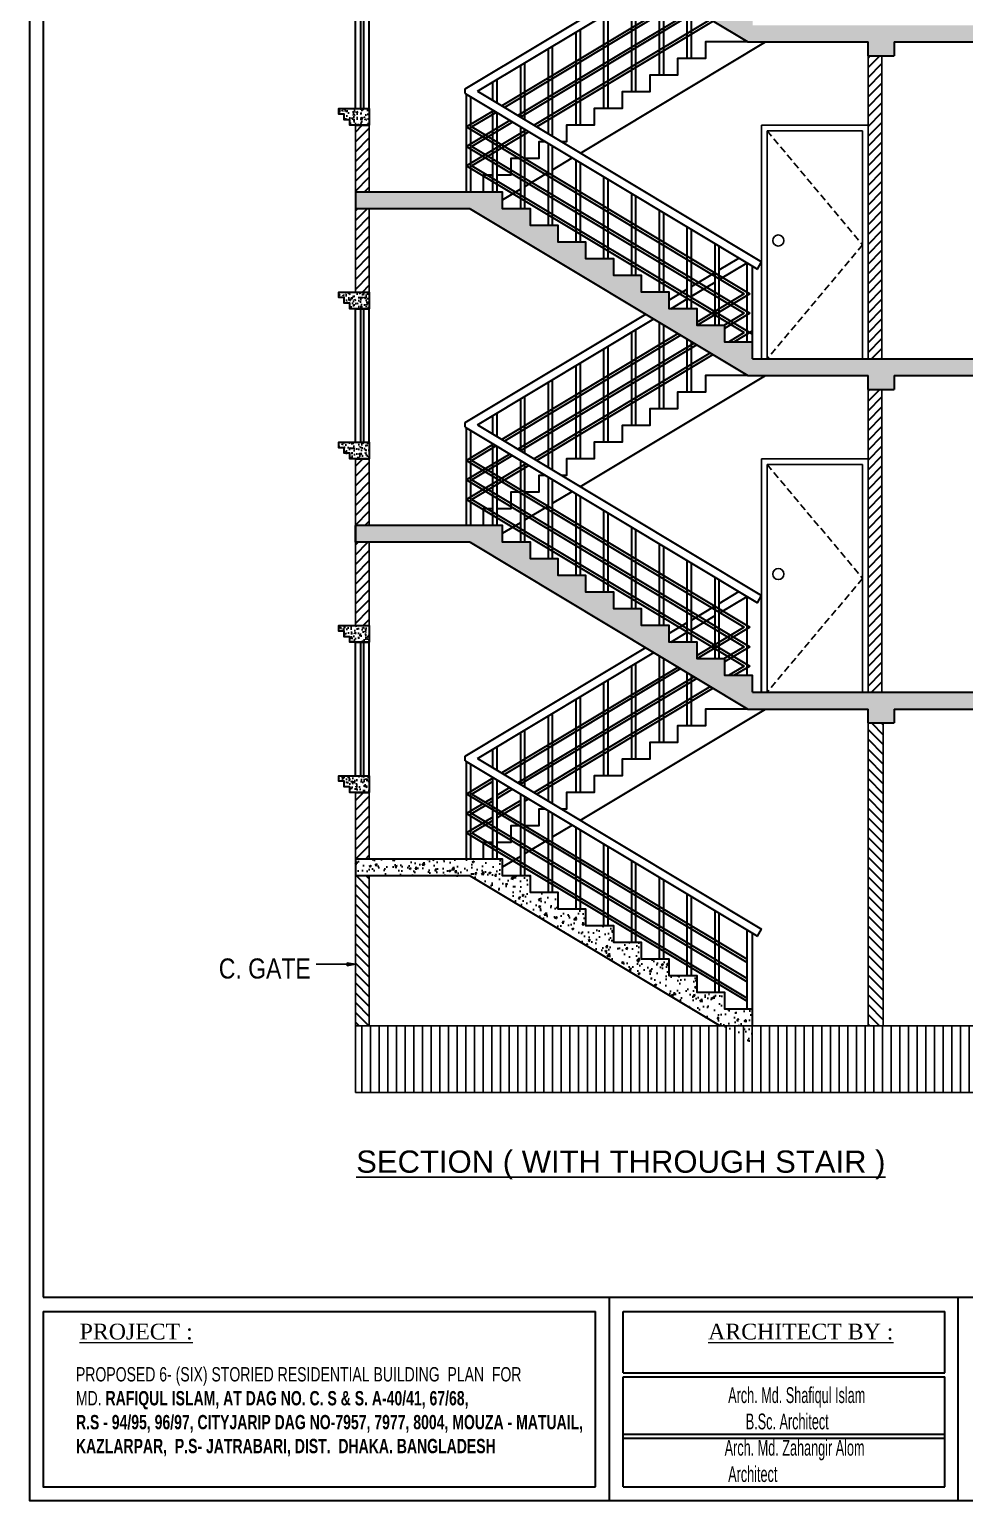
# Model space of a CAD drawing. Header units: inches. Extents: x -159432 to -126829, y -44881 to -40109.
# Drawn here: x -148526 to -148190, y -42614 to -42084 of the extents above; entities that cross this region are included whole.
import ezdxf

# ---------------------------------------------------------------- set-up
doc = ezdxf.new("R2010")
doc.units = ezdxf.units.IN
doc.header["$LTSCALE"] = 10
doc.header["$MEASUREMENT"] = 0
doc.linetypes.add('HIDDEN', pattern=[0.375, 0.25, -0.125])
doc.layers.get('0').update_dxf_attribs({"color": 140, "lineweight": 25})
for name, color, linetype, lineweight in [('door', 123, 'Continuous', 25), ('ele2', 204, 'Continuous', 30), ('h2', 165, 'Continuous', 30), ('HATCH-CON', 8, 'Continuous', 30), ('line', 134, 'Continuous', 30), ('RAIL', 134, 'Continuous', 30), ('slabb', 152, 'Continuous', 30), ('TEXT', 6, 'Continuous', 25), ('TEXT 02', 7, 'Continuous', 9), ('wall', 7, 'Continuous', 25), ('Window', 5, 'Continuous', 30)]:
    doc.layers.add(name, color=color, linetype=linetype, lineweight=lineweight)
doc.styles.add('222', font='arial.ttf')
doc.styles.add('AREAL', font='arial.ttf')
doc.styles.add('arn', font='ARIALN.TTF')
doc.dimstyles.new('1-8', dxfattribs={"dimtxt": 8, "dimasz": 3, "dimexe": 3, "dimexo": 5, "dimgap": 1, "dimtad": 1, "dimdec": 0, "dimzin": 3, "dimdsep": 46, "dimlunit": 4, "dimtxsty": 'arn', "dimblk": 'DOT', "dimcen": 0, "dimdle": 2, "dimclrd": 256, "dimclre": 256, "dimclrt": 256, "dimazin": 1, "dimtfac": 1, "dimtdec": 0, "dimtix": 1, "dimtmove": 2, "dimatfit": 3, "dimldrblk": 'CLOSEDBLANK', "dimfxl": 1, "dimfrac": 2, "dimtolj": 1, "dimtzin": 0, "dimlwe": -1, "dimarcsym": 1})
pattern_1 = [(225, (-326490.4954, -166551.0551), (-1.767766953, 1.767766953), [])]
pattern_2 = [(130, (-326490.4954, -166551.0551), (-3.586300913, -0.313760675), [0.375, -4.125]), (185, (-326490.4954, -166551.055), (0.69375667, 3.76096067), [0.3, -3.3]), (79.5486, (-326490.7942, -166551.0813), (-2.89254691, 3.44719771), [0.31870095, -3.50571056]), (133.8158, (-326490.4954, -166550.055), (-5.33620524, -0.82759507), [0.5625, -6.1875]), (83.3644, (-326490.94, -166550.124), (-4.67331353, 4.87058935), [0.47805144, -5.258565]), (188.8158, (-326490.4954, -166550.055), (-4.67330973, 4.870593), [0.45, -4.95]), (159, (-326490.9954, -166550.3051), (-2.98453526, -2.013094453), [0.375, -4.125]), (214, (-326490.9954, -166550.305), (-1.21657666, 3.625750225), [0.3, -3.3]), (108.5486, (-326491.244, -166550.473), (-4.201113143, 1.612652484), [0.31870095, -3.50571056]), (142.5, (-326490.4954, -166551.0551), (-0.0607992766, 1.664469269), [0, -3.26, 0, -3.35, 0, -3.3125]), (172.5, (-326490.4954, -166551.0551), (-1.315347687, 1.97205856), [0, -1.91, 0, -3.185, 0, -1.2625]), (212.5, (-326489.3804, -166551.0551), (-2.669112181, -0.112774359), [0, -1.25, 0, -3.9, 0, -5.175]), (222.5, (-326488.8804, -166551.0551), (-2.915930847, 0.500524912), [0, -1.625, 0, -2.59, 0, -3.675])]
pattern_3 = [(315, (1849.5292, 3751.9463), (1.767766953, 1.767766953), [])]

# ---------------------------------------------------------------- blocks, each defined once
blk = doc.blocks.new('_ClosedBlank')
at = {"color": 0, "linetype": 'ByBlock', "lineweight": -2}
for p, q in [((-1, 0.17), (0, 0)), ((-1, 0.17), (-1, -0.17)), ((0, 0), (-1, -0.17))]:
    blk.add_line(p, q, dxfattribs=at)
blk = doc.blocks.new('_Dot')
at = {"color": 0, "linetype": 'ByBlock', "lineweight": -2}
blk.add_line((-0.5, 0), (-1, 0), dxfattribs=at)
at = {"color": 0, "linetype": 'ByBlock', "const_width": 0.5}
blk.add_lwpolyline([(-0.25, 0, 1), (0.25, 0, 1)], format="xyb", close=True, dxfattribs=at)

msp = doc.modelspace()

# ---------------------------------------------------------------- hatches: boundary and pattern name
at = {"layer": 'h2'}
h = msp.add_hatch(dxfattribs=at)
h.set_pattern_fill('ANSI31', color=256, scale=20, angle=630, style=0)
h.set_pattern_definition(pattern_1)
h.paths.add_polyline_path([(-148408.97284, -42028.80681), (-148403.97284, -42028.80681), (-148403.97284, -42058.80681), (-148408.97284, -42058.80681)])
h.paths.add_polyline_path([(-148408.97284, -42118.80681), (-148403.97284, -42118.80681), (-148403.97284, -42142.80681), (-148408.97284, -42142.80681)])
h = msp.add_hatch(dxfattribs=at)
h.set_pattern_fill('ANSI31', color=256, scale=20, angle=630, style=0)
h.set_pattern_definition([(225, (-303782.3602, -13058.7066), (-1.767766953, 1.767766953), [])])
h.paths.add_polyline_path([(-148219.37196, -42093.80681), (-148224.37196, -42093.80681), (-148224.37196, -42202.80681), (-148219.37196, -42202.80681)])
h = msp.add_hatch(dxfattribs=at)
h.set_pattern_fill('ANSI31', color=256, scale=20, angle=630, style=0)
h.set_pattern_definition(pattern_1)
h.paths.add_polyline_path([(-148408.97284, -42148.80681), (-148403.97284, -42148.80681), (-148403.97284, -42178.80681), (-148408.97284, -42178.80681)])
h.paths.add_polyline_path([(-148408.97284, -42238.80681), (-148403.97284, -42238.80681), (-148403.97284, -42262.80681), (-148408.97284, -42262.80681)])
h = msp.add_hatch(dxfattribs=at)
h.set_pattern_fill('ANSI31', color=256, scale=20, angle=630, style=0)
h.set_pattern_definition([(225, (-303782.3602, -13178.7066), (-1.767766953, 1.767766953), [])])
h.paths.add_polyline_path([(-148219.37196, -42213.80681), (-148224.37196, -42213.80681), (-148224.37196, -42322.80681), (-148219.37196, -42322.80681)])
h = msp.add_hatch(dxfattribs=at)
h.set_pattern_fill('ANSI31', color=256, scale=20, angle=630, style=0)
h.set_pattern_definition(pattern_1)
h.paths.add_polyline_path([(-148408.97284, -42268.80681), (-148403.97284, -42268.80681), (-148403.97284, -42298.80681), (-148408.97284, -42298.80681)])
h.paths.add_polyline_path([(-148408.97284, -42358.80681), (-148403.97284, -42358.80681), (-148403.97284, -42382.80681), (-148408.97284, -42382.80681)])
h = msp.add_hatch(dxfattribs=at)
h.set_pattern_fill('ANSI31', color=256, scale=20, angle=630, style=0)
h.set_pattern_definition(pattern_3)
h.paths.add_polyline_path([(-148218.95744, -42333.80681), (-148224.37196, -42333.80681), (-148224.37196, -42442.80681), (-148218.95744, -42442.80681)])
h = msp.add_hatch(dxfattribs=at)
h.set_pattern_fill('ANSI31', color=256, scale=20, angle=630, style=0)
h.set_pattern_definition(pattern_3)
h.paths.add_polyline_path([(-148403.97284, -42388.80681), (-148408.97284, -42388.80681), (-148408.97284, -42442.80681), (-148403.97284, -42442.80681)])
at = {"layer": 'HATCH-CON'}
h = msp.add_hatch(dxfattribs=at)
h.set_pattern_fill('AR-CONC', color=256, scale=0.5, angle=720, style=0)
h.set_pattern_definition([(50, (1849.5292, 3991.9463), (3.586300913, -0.313760675), [0.375, -4.125]), (355, (1849.5292, 3991.9463), (-0.69375667, 3.76096067), [0.3, -3.3]), (100.4514, (1849.828, 3991.92), (2.89254691, 3.44719771), [0.31870095, -3.50571056]), (46.1842, (1849.5292, 3992.9463), (5.33620524, -0.82759507), [0.5625, -6.1875]), (96.6356, (1849.974, 3992.8773), (4.67331353, 4.87058935), [0.47805144, -5.258565]), (351.1842, (1849.529, 3992.9463), (4.67330973, 4.870593), [0.45, -4.95]), (21, (1850.0292, 3992.6963), (2.98453526, -2.013094453), [0.375, -4.125]), (326, (1850.0292, 3992.6963), (1.21657666, 3.625750225), [0.3, -3.3]), (71.4514, (1850.278, 3992.5285), (4.20111314, 1.61265248), [0.31870095, -3.50571056]), (37.5, (1849.5292, 3991.9463), (0.060799277, 1.664469269), [0, -3.26, 0, -3.35, 0, -3.3125]), (7.5, (1849.5292, 3991.9463), (1.315347687, 1.97205856), [0, -1.91, 0, -3.185, 0, -1.2625]), (327.5, (1848.4142, 3991.9463), (2.669112181, -0.112774359), [0, -1.25, 0, -3.9, 0, -5.175]), (317.5, (1847.9142, 3991.9463), (2.915930847, 0.50052491), [0, -1.625, 0, -2.59, 0, -3.675])])
h.paths.add_polyline_path([(-147950.97284, -42088.80681), (-147950.97284, -42093.80681), (-147940.97284, -42093.80681), (-147940.97284, -42082.80681), (-148265.97284, -42082.80681), (-148265.97284, -42076.80681), (-148275.97284, -42076.80681), (-148275.97284, -42070.80681), (-148286.0149, -42070.80681), (-148285.97284, -42070.78157), (-148285.97284, -42064.80681), (-148295.97284, -42064.80681), (-148295.97284, -42058.80681), (-148305.97284, -42058.80681), (-148305.97284, -42052.80681), (-148315.97284, -42052.80681), (-148315.97284, -42046.80681), (-148325.97284, -42046.80681), (-148325.97284, -42040.80681), (-148335.97284, -42040.80681), (-148335.97284, -42034.80681), (-148345.97284, -42034.80681), (-148345.97284, -42028.80681), (-148355.97284, -42028.80681), (-148355.97284, -42022.80681), (-148408.97284, -42022.80681), (-148408.97284, -42028.80681), (-148367.63474, -42028.80681), (-148267.63474, -42088.80681), (-148224.37196, -42088.80681), (-148224.37196, -42093.80681), (-148214.97284, -42093.80681), (-148214.97284, -42088.80681)])
h = msp.add_hatch(dxfattribs=at)
h.set_pattern_fill('AR-CONC', color=256, scale=0.5, angle=720, style=0)
h.set_pattern_definition(pattern_2)
h.paths.add_polyline_path([(-148412.97284, -42060.80681), (-148414.97284, -42060.80681), (-148414.97284, -42058.80681), (-148403.97284, -42058.80681), (-148403.97284, -42064.80681), (-148408.97284, -42064.80681), (-148410.97284, -42064.80681), (-148410.97284, -42062.80681), (-148412.97284, -42062.80681)])
h.paths.add_polyline_path([(-148412.97284, -42114.80681), (-148414.97284, -42114.80681), (-148414.97284, -42112.80681), (-148403.97284, -42112.80681), (-148403.97284, -42118.80681), (-148408.97284, -42118.80681), (-148410.97284, -42118.80681), (-148410.97284, -42116.80681), (-148412.97284, -42116.80681)])
h = msp.add_hatch(dxfattribs=at)
h.set_pattern_fill('AR-CONC', color=256, scale=0.5, angle=720, style=0)
h.set_pattern_definition([(50, (1849.5292, 3871.9463), (3.586300913, -0.313760675), [0.375, -4.125]), (355, (1849.5292, 3871.9463), (-0.69375667, 3.76096067), [0.3, -3.3]), (100.4514, (1849.828, 3871.92), (2.89254691, 3.44719771), [0.31870095, -3.50571056]), (46.1842, (1849.5292, 3872.9463), (5.33620524, -0.82759507), [0.5625, -6.1875]), (96.6356, (1849.974, 3872.8773), (4.67331353, 4.87058935), [0.47805144, -5.258565]), (351.1842, (1849.529, 3872.9463), (4.67330973, 4.870593), [0.45, -4.95]), (21, (1850.0292, 3872.6963), (2.98453526, -2.013094453), [0.375, -4.125]), (326, (1850.0292, 3872.6963), (1.21657666, 3.625750225), [0.3, -3.3]), (71.4514, (1850.278, 3872.5285), (4.20111314, 1.61265248), [0.31870095, -3.50571056]), (37.5, (1849.5292, 3871.9463), (0.060799277, 1.664469269), [0, -3.26, 0, -3.35, 0, -3.3125]), (7.5, (1849.5292, 3871.9463), (1.315347687, 1.97205856), [0, -1.91, 0, -3.185, 0, -1.2625]), (327.5, (1848.4142, 3871.9463), (2.669112181, -0.112774359), [0, -1.25, 0, -3.9, 0, -5.175]), (317.5, (1847.9142, 3871.9463), (2.915930847, 0.50052491), [0, -1.625, 0, -2.59, 0, -3.675])])
h.paths.add_polyline_path([(-147950.97284, -42208.80681), (-147950.97284, -42213.80681), (-147940.97284, -42213.80681), (-147940.97284, -42202.80681), (-148265.97284, -42202.80681), (-148265.97284, -42196.80681), (-148275.97284, -42196.80681), (-148275.97284, -42190.80681), (-148286.0149, -42190.80681), (-148285.97284, -42190.78157), (-148285.97284, -42184.80681), (-148295.97284, -42184.80681), (-148295.97284, -42178.80681), (-148305.97284, -42178.80681), (-148305.97284, -42172.80681), (-148315.97284, -42172.80681), (-148315.97284, -42166.80681), (-148325.97284, -42166.80681), (-148325.97284, -42160.80681), (-148335.97284, -42160.80681), (-148335.97284, -42154.80681), (-148345.97284, -42154.80681), (-148345.97284, -42148.80681), (-148355.97284, -42148.80681), (-148355.97284, -42142.80681), (-148408.97284, -42142.80681), (-148408.97284, -42148.80681), (-148367.63474, -42148.80681), (-148267.63474, -42208.80681), (-148224.37196, -42208.80681), (-148224.37196, -42213.80681), (-148214.97284, -42213.80681), (-148214.97284, -42208.80681)])
h = msp.add_hatch(dxfattribs=at)
h.set_pattern_fill('AR-CONC', color=256, scale=0.5, angle=720, style=0)
h.set_pattern_definition(pattern_2)
h.paths.add_polyline_path([(-148412.97284, -42180.80681), (-148414.97284, -42180.80681), (-148414.97284, -42178.80681), (-148403.97284, -42178.80681), (-148403.97284, -42184.80681), (-148408.97284, -42184.80681), (-148410.97284, -42184.80681), (-148410.97284, -42182.80681), (-148412.97284, -42182.80681)])
h.paths.add_polyline_path([(-148412.97284, -42234.80681), (-148414.97284, -42234.80681), (-148414.97284, -42232.80681), (-148403.97284, -42232.80681), (-148403.97284, -42238.80681), (-148408.97284, -42238.80681), (-148410.97284, -42238.80681), (-148410.97284, -42236.80681), (-148412.97284, -42236.80681)])
h = msp.add_hatch(dxfattribs=at)
h.set_pattern_fill('AR-CONC', color=256, scale=0.5, angle=720, style=0)
h.set_pattern_definition([(50, (1849.5292, 3751.9463), (3.586300913, -0.313760675), [0.375, -4.125]), (355, (1849.5292, 3751.9463), (-0.69375667, 3.76096067), [0.3, -3.3]), (100.4514, (1849.828, 3751.92), (2.89254691, 3.44719771), [0.31870095, -3.50571056]), (46.1842, (1849.5292, 3752.9463), (5.33620524, -0.82759507), [0.5625, -6.1875]), (96.6356, (1849.974, 3752.8773), (4.67331353, 4.87058935), [0.47805144, -5.258565]), (351.1842, (1849.529, 3752.9463), (4.67330973, 4.870593), [0.45, -4.95]), (21, (1850.0292, 3752.6963), (2.98453526, -2.013094453), [0.375, -4.125]), (326, (1850.0292, 3752.6963), (1.21657666, 3.625750225), [0.3, -3.3]), (71.4514, (1850.278, 3752.5285), (4.20111314, 1.61265248), [0.31870095, -3.50571056]), (37.5, (1849.5292, 3751.9463), (0.060799277, 1.664469269), [0, -3.26, 0, -3.35, 0, -3.3125]), (7.5, (1849.5292, 3751.9463), (1.315347687, 1.97205856), [0, -1.91, 0, -3.185, 0, -1.2625]), (327.5, (1848.4142, 3751.9463), (2.669112181, -0.112774359), [0, -1.25, 0, -3.9, 0, -5.175]), (317.5, (1847.9142, 3751.9463), (2.915930847, 0.50052491), [0, -1.625, 0, -2.59, 0, -3.675])])
h.paths.add_polyline_path([(-147950.97284, -42328.80681), (-147950.97284, -42333.80681), (-147940.97284, -42333.80681), (-147940.97284, -42322.80681), (-148265.97284, -42322.80681), (-148265.97284, -42316.80681), (-148275.97284, -42316.80681), (-148275.97284, -42310.80681), (-148286.0149, -42310.80681), (-148285.97284, -42310.78157), (-148285.97284, -42304.80681), (-148295.97284, -42304.80681), (-148295.97284, -42298.80681), (-148305.97284, -42298.80681), (-148305.97284, -42292.80681), (-148315.97284, -42292.80681), (-148315.97284, -42286.80681), (-148325.97284, -42286.80681), (-148325.97284, -42280.80681), (-148335.97284, -42280.80681), (-148335.97284, -42274.80681), (-148345.97284, -42274.80681), (-148345.97284, -42268.80681), (-148355.97284, -42268.80681), (-148355.97284, -42262.80681), (-148408.97284, -42262.80681), (-148408.97284, -42268.80681), (-148367.63474, -42268.80681), (-148267.63474, -42328.80681), (-148224.37196, -42328.80681), (-148224.37196, -42333.80681), (-148214.97284, -42333.80681), (-148214.97284, -42328.80681)])
h = msp.add_hatch(dxfattribs=at)
h.set_pattern_fill('AR-CONC', color=256, scale=0.5, angle=720, style=0)
h.set_pattern_definition(pattern_2)
h.paths.add_polyline_path([(-148412.97284, -42300.80681), (-148414.97284, -42300.80681), (-148414.97284, -42298.80681), (-148403.97284, -42298.80681), (-148403.97284, -42304.80681), (-148408.97284, -42304.80681), (-148410.97284, -42304.80681), (-148410.97284, -42302.80681), (-148412.97284, -42302.80681)])
h.paths.add_polyline_path([(-148412.97284, -42354.80681), (-148414.97284, -42354.80681), (-148414.97284, -42352.80681), (-148403.97284, -42352.80681), (-148403.97284, -42358.80681), (-148408.97284, -42358.80681), (-148410.97284, -42358.80681), (-148410.97284, -42356.80681), (-148412.97284, -42356.80681)])
h = msp.add_hatch(dxfattribs=at)
h.set_pattern_fill('AR-CONC', color=256, angle=720, style=0)
h.set_pattern_definition([(50, (8132.498, -14378.0333), (7.17260183, -0.62752135), [0.75, -8.25]), (355, (8132.498, -14378.033), (-1.38751334, 7.52192134), [0.6, -6.6]), (100.4514, (8133.0956, -14378.0856), (5.78509382, 6.89439542), [0.6374019, -7.01142112]), (46.1842, (8132.498, -14376.033), (10.6724105, -1.65519014), [1.125, -12.375]), (96.6356, (8133.387, -14376.171), (9.34662706, 9.7411787), [0.9561029, -10.51713]), (351.1842, (8132.498, -14376.033), (9.34661945, 9.741186), [0.9, -9.9]), (21, (8133.498, -14376.5333), (5.96907052, -4.0261889), [0.75, -8.25]), (326, (8133.498, -14376.533), (2.43315332, 7.25150045), [0.6, -6.6]), (71.4514, (8133.995, -14376.869), (8.4022263, 3.22530497), [0.6374019, -7.01142112]), (37.5, (8132.4979, -14378.0333), (0.121598553, 3.32893854), [0, -6.52, 0, -6.7, 0, -6.625]), (7.5, (8132.498, -14378.0333), (2.630695374, 3.94411712), [0, -3.82, 0, -6.37, 0, -2.525]), (327.5, (8130.268, -14378.0333), (5.33822436, -0.225548717), [0, -2.5, 0, -7.8, 0, -10.35]), (317.5, (8129.268, -14378.0333), (5.8318617, 1.00104982), [0, -3.25, 0, -5.18, 0, -7.35])])
h.paths.add_polyline_path([(-148367.63474, -42388.80681), (-148408.97284, -42388.80681), (-148408.97284, -42382.80681), (-148355.97284, -42382.80681), (-148355.97284, -42388.80681), (-148345.97284, -42388.80681), (-148345.97284, -42394.80681), (-148335.97284, -42394.80681), (-148335.97284, -42400.80681), (-148325.97284, -42400.80681), (-148325.97284, -42406.80681), (-148315.97284, -42406.80681), (-148315.97284, -42412.80681), (-148305.97284, -42412.80681), (-148305.97284, -42418.80681), (-148295.97284, -42418.80681), (-148295.97284, -42424.80681), (-148285.97284, -42424.80681), (-148285.97284, -42430.80681), (-148275.97284, -42430.80681), (-148275.97284, -42436.80681), (-148265.97284, -42436.80681), (-148265.97284, -42442.80681), (-148265.97284, -42448.80681), (-148267.63474, -42448.80681)])
at = {"layer": 'wall'}
h = msp.add_hatch(dxfattribs=at)
h.set_pattern_fill('LINE', color=256, scale=25, angle=90, style=0)
h.set_pattern_definition([(90, (1849.5292, 3751.9463), (-3.125, 2e-16), [])])
h.paths.add_polyline_path([(-147940.97284, -42442.80681), (-148408.97284, -42442.80681), (-148408.97284, -42466.80681), (-147940.97284, -42466.80681)])

# ---------------------------------------------------------------- linework, layer by layer
at = {"layer": 'door'}
for p, q in [((-148262.71437, -42202.80681), (-148262.71437, -42118.80681)), ((-148262.71437, -42118.80681), (-148224.37196, -42118.80681)), ((-148260.71437, -42202.80681), (-148260.71437, -42120.80681)), ((-148260.71437, -42120.80681), (-148226.37196, -42120.80681)), ((-148226.37196, -42202.80681), (-148226.37196, -42120.80681)), ((-148262.71437, -42322.80681), (-148262.71437, -42238.80681)), ((-148262.71437, -42238.80681), (-148224.37196, -42238.80681)), ((-148260.71437, -42322.80681), (-148260.71437, -42240.80681)), ((-148260.71437, -42240.80681), (-148226.37196, -42240.80681)), ((-148226.37196, -42322.80681), (-148226.37196, -42240.80681))]:
    msp.add_line(p, q, dxfattribs=at)
at = {"layer": 'door', "linetype": 'HIDDEN'}
for p, q in [((-148260.71437, -42120.80681), (-148226.37196, -42161.80681)), ((-148226.37196, -42161.80681), (-148260.71437, -42202.80681)), ((-148260.71437, -42240.80681), (-148226.37196, -42281.80681)), ((-148226.37196, -42281.80681), (-148260.71437, -42322.80681))]:
    msp.add_line(p, q, dxfattribs=at)
at = {"layer": 'door'}
for centre in [(-148256.71437, -42160.26332), (-148256.71437, -42280.26332)]:
    msp.add_circle(centre, 2, dxfattribs=at)
at = {"layer": 'ele2'}
for p, q in [((-148327.98713, -42128.81252), (-148261.31094, -42088.80681)), ((-148337.97284, -42134.80395), (-148330.9026, -42130.56181)), ((-148347.97284, -42140.80395), (-148339.47284, -42135.70395)), ((-148355.97284, -42145.60395), (-148349.47284, -42141.70395)), ((-148327.98713, -42248.81252), (-148261.31094, -42208.80681)), ((-148337.97284, -42254.80395), (-148330.9026, -42250.56181)), ((-148347.97284, -42260.80395), (-148339.47284, -42255.70395)), ((-148355.97284, -42265.60395), (-148349.47284, -42261.70395)), ((-148327.98713, -42368.81252), (-148261.31094, -42328.80681)), ((-148337.97284, -42374.80395), (-148330.9026, -42370.56181)), ((-148347.97284, -42380.80395), (-148339.47284, -42375.70395)), ((-148355.97284, -42385.60395), (-148349.47284, -42381.70395))]:
    msp.add_line(p, q, dxfattribs=at)
for points in [[(-148267.62589, -42088.80681), (-148282.97284, -42088.80681), (-148282.97284, -42094.80681), (-148292.97284, -42094.80681), (-148292.97284, -42100.80681), (-148302.97284, -42100.80681), (-148302.97284, -42106.80681), (-148312.97284, -42106.80681), (-148312.97284, -42112.80681), (-148322.97284, -42112.80681), (-148322.97284, -42118.80681), (-148332.97284, -42118.80681), (-148332.97284, -42124.80681), (-148334.66332, -42124.80681)], [(-148340.49427, -42124.80681), (-148342.97284, -42124.80681), (-148342.97284, -42130.80681), (-148347.97284, -42130.80681)], [(-148349.47284, -42130.80681), (-148352.97284, -42130.80681), (-148352.97284, -42136.80681), (-148357.97284, -42136.80681)], [(-148359.47284, -42136.80681), (-148362.97284, -42136.80681), (-148362.97284, -42142.80681), (-148362.97284, -42142.80681)], [(-148267.63474, -42208.80681), (-148282.97284, -42208.80681), (-148282.97284, -42214.80681), (-148292.97284, -42214.80681), (-148292.97284, -42220.80681), (-148302.97284, -42220.80681), (-148302.97284, -42226.80681), (-148312.97284, -42226.80681), (-148312.97284, -42232.80681), (-148322.97284, -42232.80681), (-148322.97284, -42238.80681), (-148332.97284, -42238.80681), (-148332.97284, -42244.80681), (-148334.66332, -42244.80681)], [(-148340.49427, -42244.80681), (-148342.97284, -42244.80681), (-148342.97284, -42250.80681), (-148347.97284, -42250.80681)], [(-148349.47284, -42250.80681), (-148352.97284, -42250.80681), (-148352.97284, -42256.80681), (-148357.97284, -42256.80681)], [(-148359.47284, -42256.80681), (-148362.97284, -42256.80681), (-148362.97284, -42262.80681), (-148362.97284, -42262.80681)], [(-148267.63474, -42328.80681), (-148282.97284, -42328.80681), (-148282.97284, -42334.80681), (-148292.97284, -42334.80681), (-148292.97284, -42340.80681), (-148302.97284, -42340.80681), (-148302.97284, -42346.80681), (-148312.97284, -42346.80681), (-148312.97284, -42352.80681), (-148322.97284, -42352.80681), (-148322.97284, -42358.80681), (-148332.97284, -42358.80681), (-148332.97284, -42364.80681), (-148334.66332, -42364.80681)], [(-148340.49427, -42364.80681), (-148342.97284, -42364.80681), (-148342.97284, -42370.80681), (-148347.97284, -42370.80681)], [(-148349.47284, -42370.80681), (-148352.97284, -42370.80681), (-148352.97284, -42376.80681), (-148357.97284, -42376.80681)], [(-148359.47284, -42376.80681), (-148362.97284, -42376.80681), (-148362.97284, -42382.80681), (-148362.97284, -42382.80681)]]:
    msp.add_lwpolyline(points, dxfattribs=at)
at = {"layer": 'line'}
for p, q in [((-148521.39659, -42540.4388), (-147774.99642, -42540.4388)), ((-148317.54421, -42613.58871), (-148317.54421, -42540.4388)), ((-148191.96672, -42613.58871), (-148191.96672, -42540.4388)), ((-148521.39659, -42545.58126), (-148322.51638, -42545.58126)), ((-148322.51638, -42608.61654), (-148322.51638, -42545.58126)), ((-148312.57205, -42567.66378), (-148312.57205, -42545.58126)), ((-148312.57205, -42545.58126), (-148196.78137, -42545.58126)), ((-148285.99003, -42545.58126), (-148196.78137, -42545.58126)), ((-148196.78137, -42567.66378), (-148196.78137, -42545.58126)), ((-148312.57205, -42567.66378), (-148196.78137, -42567.66378)), ((-148312.57205, -42608.61654), (-148312.57205, -42569.0844)), ((-148312.57205, -42569.0844), (-148196.78137, -42569.0844)), ((-148196.78137, -42608.61654), (-148196.78137, -42569.0844)), ((-148312.25893, -42589.66277), (-148196.78137, -42589.66277)), ((-148312.25893, -42591.08339), (-148196.78137, -42591.08339))]:
    msp.add_line(p, q, dxfattribs=at)
msp.add_lwpolyline([(-148526.36876, -41476.41501), (-148526.36876, -42613.58871), (-147770.02425, -42613.58871), (-147770.02425, -41476.41501)], close=True, dxfattribs=at)
for points in [[(-147774.99642, -42540.4388), (-147774.99642, -41481.38718), (-148521.39659, -41481.38718), (-148521.39659, -42540.4388)], [(-148521.39659, -42545.58126), (-148521.39659, -42608.61654), (-148322.51638, -42608.61654)], [(-148312.57205, -42608.61654), (-148196.78137, -42608.61654)]]:
    msp.add_lwpolyline(points, dxfattribs=at)
at = {"layer": 'RAIL'}
for p, q in [((-148369.47284, -42105.72109), (-148304.45412, -42066.70986)), ((-148365.05736, -42106.57038), (-148301.53865, -42068.45915)), ((-148299.47284, -42100.80681), (-148299.47284, -42069.69863)), ((-148297.97284, -42100.80681), (-148297.97284, -42070.59863)), ((-148292.79222, -42073.70701), (-148356.31094, -42111.81824)), ((-148291.8204, -42074.2901), (-148355.33911, -42112.40133)), ((-148286.96127, -42077.20558), (-148350.47998, -42115.31681)), ((-148309.47284, -42106.80681), (-148309.47284, -42073.21966)), ((-148307.97284, -42106.80681), (-148307.97284, -42072.31966)), ((-148285.98944, -42077.78867), (-148349.50816, -42115.8999)), ((-148281.13032, -42080.70415), (-148344.64903, -42118.81538)), ((-148280.15849, -42081.28724), (-148343.67721, -42119.39847)), ((-148319.47284, -42112.80681), (-148319.47284, -42079.21966)), ((-148317.97284, -42112.80681), (-148317.97284, -42078.31966)), ((-148289.47284, -42094.80681), (-148289.47284, -42079.87871)), ((-148287.97284, -42094.80681), (-148287.97284, -42078.97871)), ((-148329.47284, -42118.80681), (-148329.47284, -42085.21966)), ((-148327.97284, -42118.80681), (-148327.97284, -42084.31966)), ((-148339.47284, -42121.92109), (-148339.47284, -42091.21966)), ((-148337.97284, -42122.82109), (-148337.97284, -42090.31966)), ((-148349.47284, -42115.92109), (-148349.47284, -42097.21966)), ((-148347.97284, -42116.82109), (-148347.97284, -42096.31966)), ((-148359.47284, -42109.92109), (-148359.47284, -42103.21966)), ((-148357.97284, -42110.82109), (-148357.97284, -42102.31966)), ((-148369.47284, -42107.41966), (-148369.47284, -42105.72109)), ((-148369.47284, -42107.41966), (-148264.25785, -42170.54866)), ((-148368.97284, -42142.80681), (-148368.97284, -42107.71966)), ((-148367.47284, -42142.80681), (-148367.47284, -42108.61966)), ((-148365.05736, -42106.57038), (-148262.71437, -42167.97618)), ((-148359.22641, -42113.56752), (-148368.97284, -42119.41538)), ((-148358.25459, -42114.15062), (-148367.00102, -42119.39847)), ((-148359.47284, -42142.80681), (-148359.47284, -42113.41966)), ((-148357.97284, -42142.80681), (-148357.97284, -42114.31966)), ((-148353.39546, -42117.06609), (-148368.97284, -42126.41252)), ((-148368.97284, -42119.38157), (-148268.94467, -42179.39847)), ((-148352.42364, -42117.64919), (-148367.00102, -42126.39562)), ((-148367.00102, -42119.39847), (-148267.00102, -42179.39847)), ((-148349.47284, -42148.80681), (-148349.47284, -42119.41966)), ((-148347.56451, -42120.56466), (-148368.97284, -42133.40966)), ((-148346.59268, -42121.14776), (-148367.00102, -42133.39276)), ((-148347.97284, -42148.80681), (-148347.97284, -42120.31966)), ((-148368.97284, -42126.37871), (-148268.94467, -42186.39562)), ((-148367.00102, -42126.39562), (-148267.00102, -42186.39562)), ((-148339.47284, -42154.80681), (-148339.47284, -42125.41966)), ((-148337.97284, -42154.80681), (-148337.97284, -42126.31966)), ((-148368.97284, -42133.37585), (-148268.94467, -42193.39276)), ((-148367.00102, -42133.39276), (-148265.97284, -42194.00966)), ((-148329.47284, -42160.80681), (-148329.47284, -42131.41966)), ((-148327.97284, -42160.80681), (-148327.97284, -42132.31966)), ((-148319.47284, -42166.80681), (-148319.47284, -42137.41966)), ((-148317.97284, -42166.80681), (-148317.97284, -42138.31966)), ((-148309.47284, -42172.80681), (-148309.47284, -42143.41966)), ((-148307.97284, -42172.80681), (-148307.97284, -42144.31966)), ((-148299.47284, -42178.80681), (-148299.47284, -42149.41966)), ((-148297.97284, -42178.80681), (-148297.97284, -42150.31966)), ((-148289.47284, -42184.80681), (-148289.47284, -42155.41966)), ((-148287.97284, -42184.80681), (-148287.97284, -42156.31966)), ((-148279.47284, -42190.80681), (-148279.47284, -42161.41966)), ((-148277.97284, -42190.80681), (-148277.97284, -42162.31966)), ((-148277.97284, -42170.82109), (-148270.88832, -42166.57038)), ((-148287.97284, -42176.82109), (-148279.47284, -42171.72109)), ((-148277.97284, -42174.31966), (-148267.97284, -42168.31966)), ((-148267.97284, -42196.80681), (-148267.97284, -42168.31966)), ((-148265.97284, -42202.80681), (-148265.97284, -42169.51966)), ((-148264.25785, -42170.54866), (-148262.71437, -42167.97618)), ((-148296.10429, -42181.69996), (-148289.47284, -42177.72109)), ((-148296.10429, -42181.69996), (-148289.47284, -42177.72109)), ((-148287.97284, -42180.31966), (-148279.47284, -42175.21966)), ((-148295.45141, -42184.80681), (-148289.47284, -42181.21966)), ((-148295.45141, -42184.80681), (-148289.47284, -42181.21966)), ((-148289.47284, -42184.80681), (-148289.47284, -42181.21966)), ((-148289.47284, -42184.80681), (-148289.47284, -42181.21966)), ((-148287.97284, -42180.31966), (-148286.86423, -42179.6545)), ((-148287.97284, -42184.80681), (-148287.97284, -42180.31966)), ((-148287.97284, -42184.80681), (-148287.97284, -42180.31966)), ((-148268.94467, -42179.39847), (-148286.10429, -42189.69425)), ((-148267.00102, -42179.39847), (-148286.0149, -42190.80681)), ((-148369.47284, -42225.72109), (-148304.45855, -42186.71252)), ((-148365.05736, -42226.57038), (-148301.54308, -42188.46181)), ((-148268.94467, -42186.39562), (-148276.29665, -42190.80681)), ((-148267.00102, -42186.39562), (-148276.10429, -42191.85758)), ((-148292.79665, -42193.70966), (-148356.31094, -42231.81824)), ((-148309.47284, -42226.80681), (-148309.47284, -42193.21966)), ((-148307.97284, -42226.80681), (-148307.97284, -42192.31966)), ((-148299.47284, -42220.80681), (-148299.47284, -42189.70395)), ((-148297.97284, -42220.80681), (-148297.97284, -42190.60395)), ((-148268.94467, -42193.39276), (-148274.63474, -42196.80681)), ((-148265.97284, -42192.77585), (-148272.69109, -42196.80681)), ((-148291.82482, -42194.29276), (-148355.33911, -42232.40133)), ((-148286.9657, -42197.20823), (-148350.47998, -42235.31681)), ((-148285.99387, -42197.79133), (-148349.50816, -42235.8999)), ((-148317.97284, -42232.80681), (-148317.97284, -42198.31966)), ((-148289.47284, -42214.80681), (-148289.47284, -42195.70395)), ((-148287.97284, -42214.80681), (-148287.97284, -42196.60395)), ((-148281.13474, -42200.70681), (-148344.64903, -42238.81538)), ((-148280.16292, -42201.2899), (-148343.67721, -42239.39847)), ((-148327.97284, -42238.80681), (-148327.97284, -42204.31966)), ((-148319.47284, -42232.80681), (-148319.47284, -42199.21966)), ((-148329.47284, -42238.80681), (-148329.47284, -42205.21966)), ((-148339.47284, -42241.92109), (-148339.47284, -42211.21966)), ((-148337.97284, -42242.82109), (-148337.97284, -42210.31966)), ((-148349.47284, -42235.92109), (-148349.47284, -42217.21966)), ((-148347.97284, -42236.82109), (-148347.97284, -42216.31966)), ((-148359.47284, -42229.92109), (-148359.47284, -42223.21966)), ((-148357.97284, -42230.82109), (-148357.97284, -42222.31966)), ((-148369.47284, -42227.41966), (-148369.47284, -42225.72109)), ((-148369.47284, -42227.41966), (-148264.25785, -42290.54866)), ((-148368.97284, -42262.80681), (-148368.97284, -42227.71966)), ((-148367.47284, -42262.80681), (-148367.47284, -42228.61966)), ((-148365.05736, -42226.57038), (-148262.71437, -42287.97618)), ((-148359.22641, -42233.56752), (-148368.97284, -42239.41538)), ((-148358.25459, -42234.15062), (-148367.00102, -42239.39847)), ((-148359.47284, -42262.80681), (-148359.47284, -42233.41966)), ((-148357.97284, -42262.80681), (-148357.97284, -42234.31966)), ((-148353.39546, -42237.06609), (-148368.97284, -42246.41252)), ((-148368.97284, -42239.38157), (-148268.94467, -42299.39847)), ((-148347.56451, -42240.56466), (-148368.97284, -42253.40966)), ((-148352.42364, -42237.64919), (-148367.00102, -42246.39562)), ((-148367.00102, -42239.39847), (-148267.00102, -42299.39847)), ((-148346.59268, -42241.14776), (-148367.00102, -42253.39276)), ((-148349.47284, -42268.80681), (-148349.47284, -42239.41966)), ((-148347.97284, -42268.80681), (-148347.97284, -42240.31966)), ((-148368.97284, -42246.37871), (-148268.94467, -42306.39562)), ((-148367.00102, -42246.39562), (-148267.00102, -42306.39562)), ((-148339.47284, -42274.80681), (-148339.47284, -42245.41966)), ((-148337.97284, -42274.80681), (-148337.97284, -42246.31966)), ((-148329.47284, -42280.80681), (-148329.47284, -42251.41966)), ((-148368.97284, -42253.37585), (-148268.94467, -42313.39276)), ((-148367.00102, -42253.39276), (-148267.00102, -42313.39276)), ((-148327.97284, -42280.80681), (-148327.97284, -42252.31966)), ((-148319.47284, -42286.80681), (-148319.47284, -42257.41966)), ((-148317.97284, -42286.80681), (-148317.97284, -42258.31966)), ((-148309.47284, -42292.80681), (-148309.47284, -42263.41966)), ((-148307.97284, -42292.80681), (-148307.97284, -42264.31966)), ((-148299.47284, -42298.80681), (-148299.47284, -42269.41966)), ((-148297.97284, -42298.80681), (-148297.97284, -42270.31966)), ((-148289.47284, -42304.80681), (-148289.47284, -42275.41966)), ((-148287.97284, -42304.80681), (-148287.97284, -42276.31966)), ((-148279.47284, -42310.80681), (-148279.47284, -42281.41966)), ((-148277.97284, -42310.80681), (-148277.97284, -42282.31966)), ((-148277.97284, -42290.82109), (-148270.88832, -42286.57038)), ((-148277.97284, -42294.31966), (-148267.97284, -42288.31966)), ((-148267.97284, -42316.80681), (-148267.97284, -42288.31966)), ((-148264.25785, -42290.54866), (-148262.71437, -42287.97618)), ((-148262.71437, -42322.80681), (-148262.71437, -42287.97618)), ((-148287.97284, -42296.82109), (-148279.47284, -42291.72109)), ((-148296.10429, -42301.69996), (-148289.47284, -42297.72109)), ((-148287.97284, -42300.31966), (-148279.47284, -42295.21966)), ((-148268.94467, -42299.39847), (-148286.10429, -42309.69425)), ((-148267.00102, -42299.39847), (-148286.0149, -42310.80681)), ((-148295.45141, -42304.80681), (-148289.47284, -42301.21966)), ((-148289.47284, -42304.80681), (-148289.47284, -42301.21966)), ((-148287.97284, -42304.80681), (-148287.97284, -42300.31966)), ((-148369.47284, -42345.72109), (-148304.45855, -42306.71252)), ((-148365.05736, -42346.57038), (-148301.54308, -42308.46181)), ((-148299.47284, -42340.80681), (-148299.47284, -42309.70395)), ((-148268.94467, -42306.39562), (-148276.29665, -42310.80681)), ((-148267.00102, -42306.39562), (-148276.10429, -42311.85758)), ((-148292.79665, -42313.70966), (-148356.31094, -42351.81824)), ((-148291.82482, -42314.29276), (-148355.33911, -42352.40133)), ((-148309.47284, -42346.80681), (-148309.47284, -42313.21966)), ((-148307.97284, -42346.80681), (-148307.97284, -42312.31966)), ((-148297.97284, -42340.80681), (-148297.97284, -42310.60395)), ((-148268.94467, -42313.39276), (-148274.63474, -42316.80681)), ((-148267.00102, -42313.39276), (-148272.69109, -42316.80681)), ((-148286.9657, -42317.20823), (-148350.47998, -42355.31681)), ((-148285.99387, -42317.79133), (-148349.50816, -42355.8999)), ((-148281.13474, -42320.70681), (-148344.64903, -42358.81538)), ((-148319.47284, -42352.80681), (-148319.47284, -42319.21966)), ((-148317.97284, -42352.80681), (-148317.97284, -42318.31966)), ((-148289.47284, -42334.80681), (-148289.47284, -42315.70395)), ((-148287.97284, -42334.80681), (-148287.97284, -42316.60395)), ((-148280.16292, -42321.2899), (-148343.67721, -42359.39847)), ((-148329.47284, -42358.80681), (-148329.47284, -42325.21966)), ((-148327.97284, -42358.80681), (-148327.97284, -42324.31966)), ((-148339.47284, -42361.92109), (-148339.47284, -42331.21966)), ((-148337.97284, -42362.82109), (-148337.97284, -42330.31966)), ((-148347.97284, -42356.82109), (-148347.97284, -42336.31966)), ((-148349.47284, -42355.92109), (-148349.47284, -42337.21966)), ((-148369.47284, -42347.41966), (-148369.47284, -42345.72109)), ((-148365.05736, -42346.57038), (-148262.71437, -42407.97618)), ((-148359.47284, -42349.92109), (-148359.47284, -42343.21966)), ((-148357.97284, -42350.82109), (-148357.97284, -42342.31966)), ((-148369.47284, -42347.41966), (-148264.25785, -42410.54866)), ((-148368.97284, -42382.80681), (-148368.97284, -42347.71966)), ((-148367.47284, -42382.80681), (-148367.47284, -42348.61966)), ((-148359.47284, -42353.71538), (-148368.97284, -42359.41538)), ((-148359.47284, -42354.88157), (-148367.00102, -42359.39847)), ((-148359.47284, -42382.80681), (-148359.47284, -42353.41966)), ((-148357.97284, -42382.80681), (-148357.97284, -42354.31966)), ((-148353.39546, -42357.06609), (-148357.97284, -42359.81252)), ((-148352.42364, -42357.64919), (-148357.97284, -42360.97871)), ((-148368.97284, -42359.38157), (-148267.97284, -42419.98157)), ((-148363.11371, -42362.89704), (-148368.97284, -42366.41252)), ((-148367.00102, -42359.39847), (-148267.97284, -42418.81538)), ((-148359.47284, -42360.71252), (-148362.14189, -42362.31395)), ((-148359.47284, -42361.87871), (-148361.17006, -42362.89704)), ((-148349.47284, -42361.70966), (-148357.97284, -42366.80966)), ((-148349.47284, -42362.87585), (-148357.97284, -42367.97585)), ((-148349.47284, -42388.80681), (-148349.47284, -42359.41966)), ((-148347.97284, -42388.80681), (-148347.97284, -42360.31966)), ((-148347.56451, -42360.56466), (-148347.97284, -42360.80966)), ((-148346.59268, -42361.14776), (-148347.97284, -42361.97585)), ((-148368.97284, -42366.37871), (-148267.97284, -42426.97871)), ((-148362.14189, -42363.48014), (-148367.47284, -42366.67871)), ((-148367.00102, -42366.39562), (-148267.97284, -42425.81252)), ((-148359.47284, -42367.70966), (-148362.14189, -42369.31109)), ((-148339.47284, -42394.80681), (-148339.47284, -42365.41966)), ((-148337.97284, -42394.80681), (-148337.97284, -42366.31966)), ((-148361.60476, -42368.98882), (-148368.97284, -42373.40966)), ((-148368.97284, -42373.37585), (-148267.97284, -42433.97585)), ((-148367.00102, -42373.39276), (-148267.97284, -42432.80966)), ((-148359.47284, -42368.87585), (-148366.98744, -42373.38461)), ((-148329.47284, -42400.80681), (-148329.47284, -42371.41966)), ((-148327.97284, -42400.80681), (-148327.97284, -42372.31966)), ((-148319.47284, -42406.80681), (-148319.47284, -42377.41966)), ((-148317.97284, -42406.80681), (-148317.97284, -42378.31966)), ((-148309.47284, -42412.80681), (-148309.47284, -42383.41966)), ((-148307.97284, -42412.80681), (-148307.97284, -42384.31966)), ((-148299.47284, -42418.80681), (-148299.47284, -42389.41966)), ((-148297.97284, -42418.80681), (-148297.97284, -42390.31966)), ((-148289.47284, -42424.80681), (-148289.47284, -42395.41966)), ((-148287.97284, -42424.80681), (-148287.97284, -42396.31966)), ((-148279.47284, -42430.80681), (-148279.47284, -42401.41966)), ((-148277.97284, -42430.80681), (-148277.97284, -42402.31966)), ((-148267.97284, -42436.80681), (-148267.97284, -42408.31966)), ((-148265.97284, -42442.80681), (-148265.97284, -42409.51966)), ((-148264.25785, -42410.54866), (-148262.71437, -42407.97618))]:
    msp.add_line(p, q, dxfattribs=at)
at = {"layer": 'slabb'}
for p, q in [((-148367.62589, -42028.80681), (-148267.62589, -42088.80681)), ((-148267.63474, -42088.80681), (-148224.37196, -42088.80681)), ((-148224.37196, -42093.80681), (-148224.37196, -42088.80681)), ((-148214.97284, -42088.80681), (-148214.97284, -42093.80681)), ((-148214.97284, -42088.80681), (-147950.97284, -42088.80681)), ((-148224.37196, -42093.80681), (-148214.97284, -42093.80681)), ((-148403.97284, -42112.80681), (-148403.97284, -42118.80681)), ((-148408.97284, -42118.80681), (-148403.97284, -42118.80681)), ((-148408.97284, -42142.80681), (-148408.97284, -42148.80681)), ((-148367.63474, -42148.80681), (-148408.97284, -42148.80681)), ((-148367.63474, -42148.80681), (-148267.63474, -42208.80681)), ((-148403.97284, -42178.80681), (-148403.97284, -42184.80681)), ((-148408.97284, -42184.80681), (-148403.97284, -42184.80681)), ((-148265.97284, -42202.80681), (-147930.86401, -42202.80681)), ((-148267.63474, -42208.80681), (-148224.37196, -42208.80681)), ((-148224.37196, -42213.80681), (-148224.37196, -42208.80681)), ((-148214.97284, -42208.80681), (-148214.97284, -42213.80681)), ((-148214.97284, -42208.80681), (-147950.97284, -42208.80681)), ((-148224.37196, -42213.80681), (-148214.97284, -42213.80681)), ((-148403.97284, -42232.80681), (-148403.97284, -42238.80681)), ((-148408.97284, -42238.80681), (-148403.97284, -42238.80681)), ((-148408.97284, -42268.80681), (-148408.97284, -42262.80681)), ((-148408.97284, -42262.80681), (-148408.97284, -42268.80681)), ((-148367.63474, -42268.80681), (-148408.97284, -42268.80681)), ((-148367.63474, -42268.80681), (-148267.63474, -42328.80681)), ((-148403.97284, -42298.80681), (-148403.97284, -42304.80681)), ((-148408.97284, -42304.80681), (-148403.97284, -42304.80681)), ((-148265.97284, -42322.80681), (-147930.86401, -42322.80681)), ((-148267.63474, -42328.80681), (-148224.37196, -42328.80681)), ((-148224.37196, -42333.80681), (-148224.37196, -42328.80681)), ((-148214.97284, -42328.80681), (-148214.97284, -42333.80681)), ((-148214.97284, -42328.80681), (-147950.97284, -42328.80681)), ((-148224.37196, -42333.80681), (-148214.97284, -42333.80681)), ((-148403.97284, -42352.80681), (-148403.97284, -42358.80681)), ((-148408.97284, -42358.80681), (-148403.97284, -42358.80681)), ((-148408.97284, -42382.80681), (-148408.97284, -42388.80681)), ((-148367.63474, -42388.80681), (-148408.97284, -42388.80681)), ((-148367.63474, -42388.80681), (-148277.63474, -42442.80681))]:
    msp.add_line(p, q, dxfattribs=at)
for points in [[(-148403.97284, -42118.80681), (-148408.97284, -42118.80681), (-148410.97284, -42118.80681), (-148410.97284, -42116.80681), (-148412.97284, -42116.80681), (-148412.97284, -42114.80681), (-148414.97284, -42114.80681), (-148414.97284, -42112.80681), (-148403.97284, -42112.80681)], [(-148265.97284, -42202.80681), (-148265.97284, -42196.80681), (-148275.97284, -42196.80681), (-148275.97284, -42190.80681), (-148285.97284, -42190.80681), (-148285.97284, -42184.80681), (-148295.97284, -42184.80681), (-148295.97284, -42178.80681), (-148305.97284, -42178.80681), (-148305.97284, -42172.80681), (-148315.97284, -42172.80681), (-148315.97284, -42166.80681), (-148325.97284, -42166.80681), (-148325.97284, -42160.80681), (-148335.97284, -42160.80681), (-148335.97284, -42154.80681), (-148345.97284, -42154.80681), (-148345.97284, -42148.80681), (-148355.97284, -42148.80681), (-148355.97284, -42142.80681), (-148408.97284, -42142.80681)], [(-148403.97284, -42184.80681), (-148408.97284, -42184.80681), (-148410.97284, -42184.80681), (-148410.97284, -42182.80681), (-148412.97284, -42182.80681), (-148412.97284, -42180.80681), (-148414.97284, -42180.80681), (-148414.97284, -42178.80681), (-148403.97284, -42178.80681)], [(-148403.97284, -42238.80681), (-148408.97284, -42238.80681), (-148410.97284, -42238.80681), (-148410.97284, -42236.80681), (-148412.97284, -42236.80681), (-148412.97284, -42234.80681), (-148414.97284, -42234.80681), (-148414.97284, -42232.80681), (-148403.97284, -42232.80681)], [(-148265.97284, -42322.80681), (-148265.97284, -42316.80681), (-148275.97284, -42316.80681), (-148275.97284, -42310.80681), (-148285.97284, -42310.80681), (-148285.97284, -42304.80681), (-148295.97284, -42304.80681), (-148295.97284, -42298.80681), (-148305.97284, -42298.80681), (-148305.97284, -42292.80681), (-148315.97284, -42292.80681), (-148315.97284, -42286.80681), (-148325.97284, -42286.80681), (-148325.97284, -42280.80681), (-148335.97284, -42280.80681), (-148335.97284, -42274.80681), (-148345.97284, -42274.80681), (-148345.97284, -42268.80681), (-148355.97284, -42268.80681), (-148355.97284, -42262.80681), (-148408.97284, -42262.80681)], [(-148403.97284, -42304.80681), (-148408.97284, -42304.80681), (-148410.97284, -42304.80681), (-148410.97284, -42302.80681), (-148412.97284, -42302.80681), (-148412.97284, -42300.80681), (-148414.97284, -42300.80681), (-148414.97284, -42298.80681), (-148403.97284, -42298.80681)], [(-148403.97284, -42358.80681), (-148408.97284, -42358.80681), (-148410.97284, -42358.80681), (-148410.97284, -42356.80681), (-148412.97284, -42356.80681), (-148412.97284, -42354.80681), (-148414.97284, -42354.80681), (-148414.97284, -42352.80681), (-148403.97284, -42352.80681)], [(-148265.97284, -42442.80681), (-148265.97284, -42436.80681), (-148275.97284, -42436.80681), (-148275.97284, -42430.80681), (-148285.97284, -42430.80681), (-148285.97284, -42424.80681), (-148295.97284, -42424.80681), (-148295.97284, -42418.80681), (-148305.97284, -42418.80681), (-148305.97284, -42412.80681), (-148315.97284, -42412.80681), (-148315.97284, -42406.80681), (-148325.97284, -42406.80681), (-148325.97284, -42400.80681), (-148335.97284, -42400.80681), (-148335.97284, -42394.80681), (-148345.97284, -42394.80681), (-148345.97284, -42388.80681), (-148355.97284, -42388.80681), (-148355.97284, -42382.80681), (-148408.97284, -42382.80681)]]:
    msp.add_lwpolyline(points, dxfattribs=at)
at = {"layer": 'wall'}
for p, q in [((-148224.37196, -42093.80681), (-148224.37196, -42202.80681)), ((-148219.37196, -42093.80681), (-148219.37196, -42202.80681)), ((-148408.97284, -42118.80681), (-148408.97284, -42142.80681)), ((-148403.97284, -42118.80681), (-148403.97284, -42142.80681)), ((-148408.97284, -42178.80681), (-148408.97284, -42148.80681)), ((-148403.97284, -42148.80681), (-148403.97284, -42178.80681)), ((-148224.37196, -42213.80681), (-148224.37196, -42322.80681)), ((-148219.37196, -42213.80681), (-148219.37196, -42322.80681)), ((-148408.97284, -42238.80681), (-148408.97284, -42262.80681)), ((-148403.97284, -42238.80681), (-148403.97284, -42262.80681)), ((-148408.97284, -42298.80681), (-148408.97284, -42268.80681)), ((-148403.97284, -42268.80681), (-148403.97284, -42298.80681)), ((-148224.37196, -42333.80681), (-148224.37196, -42442.80681)), ((-148218.95744, -42333.80681), (-148218.95744, -42442.80681)), ((-148408.97284, -42358.80681), (-148408.97284, -42382.80681)), ((-148403.97284, -42358.80681), (-148403.97284, -42382.80681)), ((-148408.97284, -42442.80681), (-148408.97284, -42388.80681)), ((-148403.97284, -42442.80681), (-148403.97284, -42388.80681)), ((-147940.97284, -42442.80681), (-148408.97284, -42442.80681)), ((-148408.97284, -42442.80681), (-148408.97284, -42466.80681)), ((-147940.97284, -42466.80681), (-148408.97284, -42466.80681))]:
    msp.add_line(p, q, dxfattribs=at)
at = {"layer": 'Window'}
for p, q in [((-148408.97284, -42112.80681), (-148408.97284, -42064.80681)), ((-148406.97284, -42112.80681), (-148406.97284, -42064.80681)), ((-148405.97284, -42112.80681), (-148405.97284, -42064.80681)), ((-148403.97284, -42112.80681), (-148403.97284, -42064.80681)), ((-148408.97284, -42232.80681), (-148408.97284, -42184.80681)), ((-148406.97284, -42232.80681), (-148406.97284, -42184.80681)), ((-148405.97284, -42232.80681), (-148405.97284, -42184.80681)), ((-148403.97284, -42232.80681), (-148403.97284, -42184.80681)), ((-148408.97284, -42352.80681), (-148408.97284, -42304.80681)), ((-148406.97284, -42352.80681), (-148406.97284, -42304.80681)), ((-148405.97284, -42352.80681), (-148405.97284, -42304.80681)), ((-148403.97284, -42352.80681), (-148403.97284, -42304.80681))]:
    msp.add_line(p, q, dxfattribs=at)

# ---------------------------------------------------------------- texts
at = {"layer": 'TEXT', "ltscale": 10, "style": 'arn'}
for s, insert, char_height, width, attachment_point in [('C. GATE', (-148441.60711, -42425.87535), 7.224942, 32.7421961, 8), ('{\\fArial|b0|i0|c0|p34;\\LSECTION ( WITH THROUGH STAIR )}', (-148218.12347, -42487.64242), 8, 223.262168, 3)]:
    msp.add_mtext(s, dxfattribs=dict(at, insert=insert, char_height=char_height, width=width, attachment_point=attachment_point))
at = {"layer": 'TEXT 02', "attachment_point": 1}
for s, insert, char_height, width, style in [('{\\fTimes New Roman|b0|i0|c0|p18;\\LPROJECT :}', (-148508.28136, -42549.94723), 5.6779737, 41.0041613, '222'), ('{\\fTimes New Roman|b0|i0|c0|p18;\\LARCHITECT BY :}', (-148281.97148, -42549.94723), 5.6779737, 67.498439, '222'), ('\\pt6.13;{\\fArial|b0|i0|c161|p34;\\W0.7;PROPOSED 6- (SIX) STORIED RESIDENTIAL BUILDING  PLAN  FOR \\fArial|b0|i0|c0|p34;\\P\\fArial|b0|i0|c161|p34;MD.\\fArial|b1|i0|c0|p34; RAFIQUL ISLAM, AT DAG NO. C. S & S. A-40/41, 67/68,\\PR.S - 94/95, 96/97, CITYJARIP DAG NO-7957, 7977, 8004, MOUZA - MATUAIL, \\PKAZLARPAR,  P.S- JATRABARI, DIST.  DHAKA. BANGLADESH}', (-148509.60472, -42565.5726), 5.16179429, 182.32387, 'AREAL'), ('{\\fArial Narrow|b0|i0|c0|p34;\\W0.7;\\P Arch. Md. Shafiqul Islam\\P      B.Sc. Architect\\PArch. Md. Zahangir Alom\\P Architect}', (-148276.01667, -42563.35004), 5.6779737, 93.724842, '222')]:
    msp.add_mtext(s, dxfattribs=dict(at, insert=insert, char_height=char_height, width=width, style=style))

# ---------------------------------------------------------------- leaders
at = {"layer": 'wall'}
msp.add_leader([(-148408.97284, -42420.66213), (-148423.05276, -42420.66213)], dimstyle='1-8', override={"dimexe": 5, "dimexo": 5, "dimgap": 1, "dimtad": 0, "dimfxl": 10}, dxfattribs=at)

doc.saveas('drawing.dxf')
